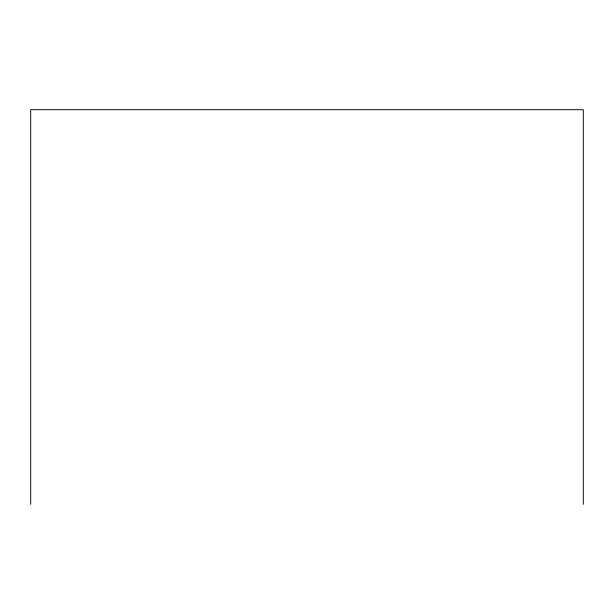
<?xml version="1.0" encoding="UTF-8"?>
<svg xmlns="http://www.w3.org/2000/svg" width="614" height="614" viewBox="0 0 614 614"><rect width="100%" height="100%" fill="white"/><g stroke="black" fill="none" stroke-linecap="round" stroke-linejoin="round"><path stroke-width="0.92" d="M583.3 504.294L583.3 109.706L30.7 109.706L30.7 504.294"/></g></svg>
